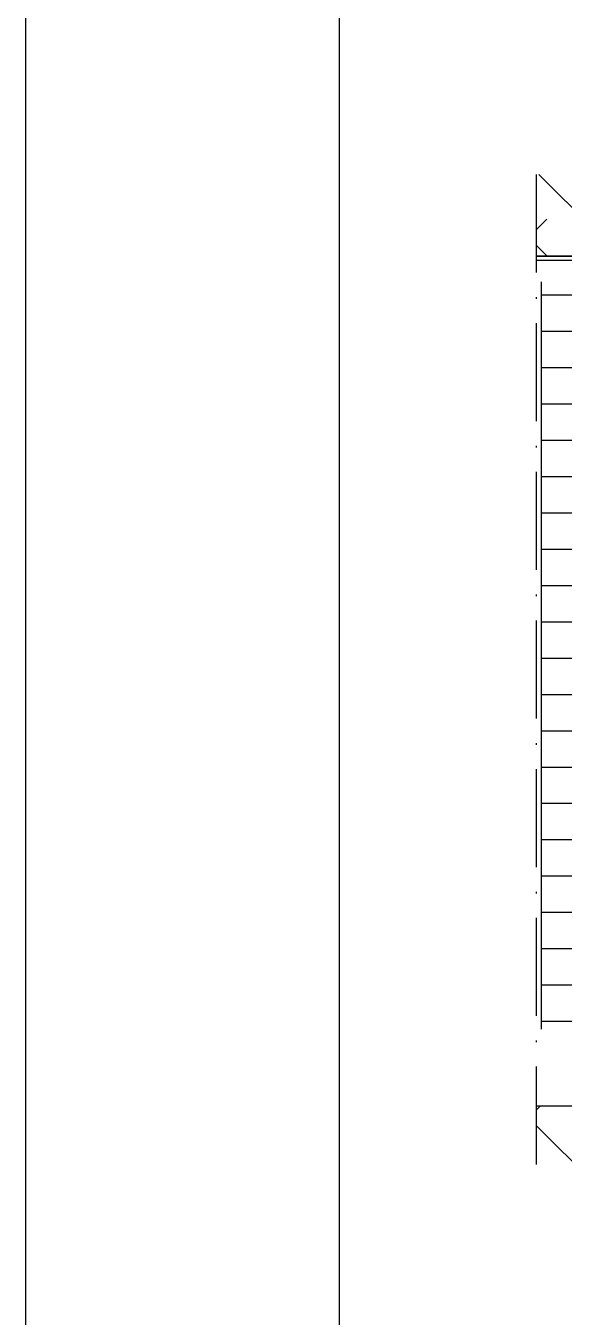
# Model space of a CAD drawing. Header units: millimetres. Extents: x -1985 to 969, y 203 to 500.
# Drawn here: x -1984.6 to -1951.6, y 366.5 to 445.5 of the extents above; entities that cross this region are included whole.
import ezdxf

# ---------------------------------------------------------------- set-up
doc = ezdxf.new("R2010")
doc.units = ezdxf.units.MM
doc.linetypes.add('ACAD_ISO10W100', pattern=[18, 12, -3, 0, -3])
doc.layers.add('А_16', color=7, linetype='Continuous')
doc.layers.add('Контур', color=252, linetype='Continuous')
doc.layers.add('Сетка', color=7, linetype='ограждение1', lineweight=30)
doc.linetypes.add('ограждение1', pattern='A,6.35,-2.54,[133,ltypeshp.shx,S=2.54,R=0,X=-2.54,Y=0],-2.54,25.4', length=36.83)

msp = doc.modelspace()

# ---------------------------------------------------------------- linework, layer by layer
for p, q in [((-1984.569, 205.801), (-1984.569, 490.83)), ((-1965.375, 210.599), (-1965.375, 486.031)), ((-1948.158, 431.433), (-1953.158, 436.433)), ((-1953.327, 433.054), (-1952.675, 433.705)), ((-1952.648, 431.433), (-1953.327, 432.112)), ((-1879.518, 431.433), (-1953.327, 431.433)), ((-1953.327, 379.433), (-1878.977, 379.433)), ((-1953.327, 379.172), (-1953.066, 379.433)), ((-1949.53, 374.433), (-1953.327, 378.23))]:
    msp.add_line(p, q)
at = {"color": 252}
for p, q in [((-1953.004, 384.116), (-1953.004, 429.871)), ((-1953.004, 429.061), (-1893.377, 429.061)), ((-1953.004, 426.839), (-1893.377, 426.839)), ((-1953.004, 424.616), (-1893.377, 424.616)), ((-1953.004, 422.394), (-1893.377, 422.394)), ((-1953.004, 420.171), (-1893.377, 420.171)), ((-1953.004, 417.949), (-1893.377, 417.949)), ((-1953.004, 415.726), (-1893.377, 415.726)), ((-1953.004, 413.504), (-1893.377, 413.504)), ((-1953.004, 411.281), (-1893.377, 411.281)), ((-1953.004, 409.059), (-1893.377, 409.059)), ((-1953.004, 406.836), (-1893.377, 406.836)), ((-1953.004, 404.614), (-1893.377, 404.614)), ((-1953.004, 402.391), (-1893.377, 402.391)), ((-1953.004, 400.169), (-1893.377, 400.169)), ((-1953.004, 397.946), (-1893.377, 397.946)), ((-1953.004, 395.724), (-1893.377, 395.724)), ((-1953.004, 393.501), (-1893.377, 393.501)), ((-1953.004, 391.279), (-1893.377, 391.279)), ((-1953.004, 389.056), (-1893.377, 389.056)), ((-1953.004, 386.834), (-1893.377, 386.834)), ((-1953.004, 384.611), (-1893.377, 384.611))]:
    msp.add_line(p, q, dxfattribs=at)
at = {"layer": 'А_16', "color": 250, "linetype": 'ACAD_ISO10W100', "ltscale": 0.5}
msp.add_lwpolyline([(-1953.327, 436.433), (-1953.327, 374.433)], dxfattribs=at)
at = {"layer": 'Контур', "color": 252}
msp.add_lwpolyline([(-1953.327, 431.433), (-1879.518, 431.433)], dxfattribs=at)
at = {"layer": 'Сетка', "color": 252, "linetype": 'ByBlock'}
msp.add_line((-1953.327, 431.193), (-1879.518, 431.193), dxfattribs=at)

doc.saveas('drawing.dxf')
